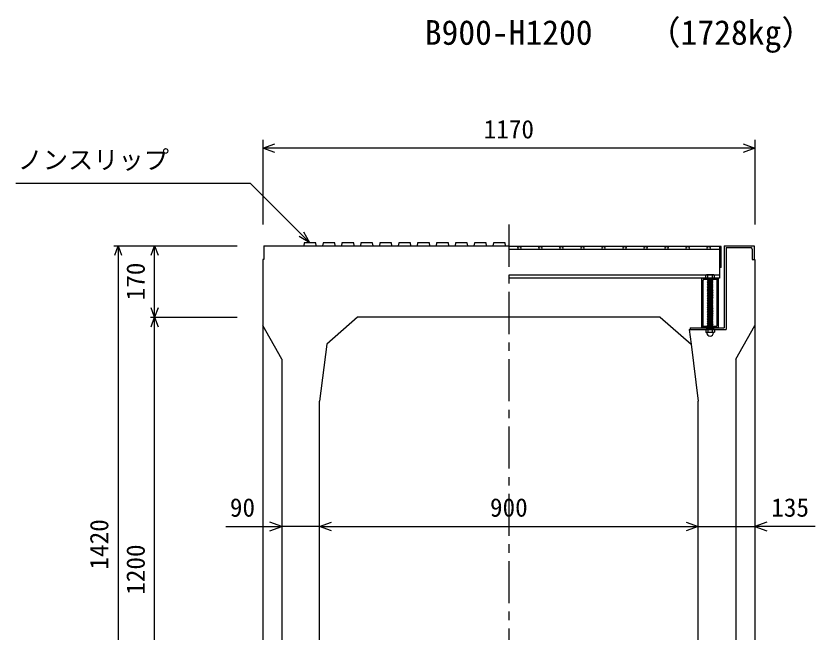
# Model space of a CAD drawing. Units: millimetres, scale not verified. Extents: x -16800 to 16800, y -5940 to 5940.
# Drawn here: x 2028 to 3928, y -1545 to -81 of the extents above; entities that cross this region are included whole.
import ezdxf
from ezdxf.enums import TextEntityAlignment as Align

# ---------------------------------------------------------------- set-up
doc = ezdxf.new("R2010")
doc.units = ezdxf.units.MM
doc.header["$LTSCALE"] = 20
doc.linetypes.add('CHAIN1', pattern=[8, 5, -1, 1, -1])
doc.linetypes.add('DOTTED', pattern=[1.75, 0.25, -1.5])
for name, color, linetype, lineweight in [('0-0_DIM', 7, 'Continuous', 25), ('0-2_HATCH', 6, 'Continuous', 25), ('0-5_OUTLINE', 3, 'Continuous', 25), ('0-6_TXT', 7, 'Continuous', 25)]:
    doc.layers.add(name, color=color, linetype=linetype, lineweight=lineweight)
doc.styles.add('ＭＳ ゴシック', font='')
doc.styles.get('ＭＳ ゴシック').set_extended_font_data('MS Gothic')

msp = doc.modelspace()

# ---------------------------------------------------------------- linework, layer by layer
at = {"layer": '0-0_DIM'}
for p, q in [((2615, -374.92), (2615, -576.66)), ((3785, -374.92), (3785, -576.66)), ((3785, -394.92), (2615, -394.92)), ((2027.9, -477.95), (2584.79, -477.95)), ((2727, -620.16), (2584.79, -477.95)), ((2727, -620.16), (2701.02, -605.16)), ((2727, -620.16), (2712, -594.18)), ((2260.8, -626.66), (2554.13, -626.66)), ((2270.8, -626.66), (2270.8, -2046.66)), ((2357.46, -796.66), (2357.46, -626.66)), ((2347.46, -796.66), (2554.13, -796.66)), ((2357.46, -1996.66), (2357.46, -796.66)), ((2527.16, -1294.21), (2660, -1294.21)), ((2750, -1294.21), (2660, -1294.21)), ((2750, -1294.21), (3650, -1294.21)), ((3650, -1294.21), (3785, -1294.21)), ((3927.92, -1294.21), (3785, -1294.21))]:
    msp.add_line(p, q, dxfattribs=at)
at = {"layer": '0-0_DIM', "linetype": 'CHAIN1'}
msp.add_line((3200, -576.66), (3200, -2396.66), dxfattribs=at)
at = {"layer": '0-0_DIM'}
for points in [[(2643.23, -405.18), (2615.04, -394.92), (2643.23, -384.66)], [(3756.85, -384.66), (3785.04, -394.92), (3756.85, -405.18)], [(2262.59, -649.21), (2270.8, -626.66), (2279.01, -649.21)], [(2349.26, -649.21), (2357.46, -626.66), (2365.67, -649.21)], [(2365.67, -774.11), (2357.46, -796.66), (2349.26, -774.11)], [(2349.26, -819.21), (2357.46, -796.66), (2365.67, -819.21)], [(2631.81, -1304.47), (2660, -1294.21), (2631.81, -1283.95)], [(2778.19, -1304.47), (2750, -1294.21), (2778.19, -1283.95)], [(3621.81, -1283.95), (3650, -1294.21), (3621.81, -1304.47)], [(3813.19, -1283.95), (3785, -1294.21), (3813.19, -1304.47)]]:
    msp.add_lwpolyline(points, dxfattribs=at)
at = {"layer": '0-2_HATCH'}
for p, q in [((3712, -626.66), (3712, -821.64)), ((3705, -628.64), (3200, -628.64)), ((3700.5, -635.64), (3200, -635.64)), ((3700.5, -628.64), (3700.5, -703.64)), ((3705, -678.64), (3705, -628.64)), ((3716.5, -631.16), (3716.5, -826.14)), ((3716.5, -631.16), (3775, -631.16)), ((3705, -678.64), (3700.5, -678.64)), ((3669.32, -696.64), (3200, -696.64)), ((3670, -696.14), (3668, -697.64)), ((3668, -703.64), (3668, -697.64)), ((3668.33, -697.36), (3670, -696.14)), ((3687, -696.14), (3670, -696.14)), ((3673, -703.64), (3673, -697.64)), ((3684, -703.64), (3684, -697.64)), ((3688.68, -697.36), (3687, -696.14)), ((3700.5, -696.64), (3687.68, -696.64)), ((3689, -703.64), (3689, -697.64)), ((3700.5, -703.64), (3200, -703.64)), ((3658.5, -821.64), (3658.5, -705.64)), ((3698.5, -703.64), (3660.5, -703.64)), ((3661.7, -818.44), (3661.7, -708.84)), ((3698.5, -706.84), (3663.7, -706.84)), ((3689, -703.64), (3668, -703.64)), ((3672, -703.64), (3685, -703.64)), ((3672, -704.64), (3673, -703.64)), ((3673, -705.64), (3672, -704.64)), ((3672, -706.64), (3673, -705.64)), ((3673, -707.64), (3672, -706.64)), ((3672, -708.64), (3673, -707.64)), ((3685, -707.64), (3672, -708.64)), ((3673, -709.64), (3672, -708.64)), ((3672, -710.64), (3673, -709.64)), ((3685, -709.64), (3672, -710.64)), ((3673, -711.64), (3672, -710.64)), ((3672, -712.64), (3673, -711.64)), ((3685, -711.64), (3672, -712.64)), ((3673, -713.64), (3672, -712.64)), ((3672, -714.64), (3673, -713.64)), ((3685, -713.64), (3672, -714.64)), ((3673, -715.64), (3672, -714.64)), ((3685, -715.64), (3672, -716.64)), ((3672, -716.64), (3673, -715.64)), ((3685, -717.64), (3672, -718.64)), ((3673, -719.64), (3672, -718.64)), ((3685, -719.64), (3672, -720.64)), ((3672, -720.64), (3673, -719.64)), ((3673, -721.64), (3672, -720.64)), ((3685, -721.64), (3672, -722.64)), ((3672, -722.64), (3673, -721.64)), ((3684, -704.64), (3685, -703.64)), ((3685, -705.64), (3684, -704.64)), ((3684, -708.64), (3685, -707.64)), ((3685, -709.64), (3684, -708.64)), ((3684, -710.64), (3685, -709.64)), ((3685, -711.64), (3684, -710.64)), ((3684, -712.64), (3685, -711.64)), ((3685, -713.64), (3684, -712.64)), ((3684, -716.64), (3685, -715.64)), ((3685, -717.64), (3684, -716.64)), ((3684, -718.64), (3685, -717.64)), ((3685, -719.64), (3684, -718.64)), ((3684, -720.64), (3685, -719.64)), ((3684, -720.64), (3685, -721.64)), ((3684, -722.64), (3685, -721.64)), ((3695.3, -816.44), (3695.3, -706.84)), ((3698.5, -819.64), (3698.5, -703.64)), ((3673, -723.64), (3672, -722.64)), ((3685, -723.64), (3672, -724.64)), ((3672, -724.64), (3673, -723.64)), ((3673, -725.64), (3672, -724.64)), ((3685, -725.64), (3672, -726.64)), ((3672, -726.64), (3673, -725.64)), ((3673, -727.64), (3672, -726.64)), ((3685, -727.64), (3672, -728.64)), ((3672, -728.64), (3673, -727.64)), ((3673, -729.64), (3672, -728.64)), ((3685, -729.64), (3672, -730.64)), ((3672, -730.64), (3673, -729.64)), ((3673, -731.64), (3672, -730.64)), ((3685, -731.64), (3672, -732.64)), ((3672, -732.64), (3673, -731.64)), ((3673, -733.64), (3672, -732.64)), ((3685, -733.64), (3672, -734.64)), ((3672, -734.64), (3673, -733.64)), ((3673, -735.64), (3672, -734.64)), ((3685, -735.64), (3672, -736.64)), ((3672, -736.64), (3673, -735.64)), ((3673, -737.64), (3672, -736.64)), ((3685, -737.64), (3672, -738.64)), ((3672, -738.64), (3673, -737.64)), ((3673, -739.63), (3672, -738.64)), ((3672, -740.63), (3673, -739.63)), ((3685, -739.64), (3672, -740.64)), ((3673, -741.63), (3672, -740.63)), ((3684, -722.64), (3685, -723.64)), ((3684, -724.64), (3685, -723.64)), ((3684, -724.64), (3685, -725.64)), ((3684, -726.64), (3685, -725.64)), ((3684, -726.64), (3685, -727.64)), ((3684, -728.64), (3685, -727.64)), ((3684, -728.64), (3685, -729.64)), ((3684, -730.64), (3685, -729.64)), ((3684, -730.64), (3685, -731.64)), ((3684, -732.64), (3685, -731.64)), ((3684, -732.64), (3685, -733.64)), ((3684, -734.64), (3685, -733.64)), ((3684, -734.64), (3685, -735.64)), ((3684, -736.64), (3685, -735.64)), ((3684, -736.64), (3685, -737.64)), ((3684, -738.64), (3685, -737.64)), ((3684, -738.64), (3685, -739.64)), ((3684, -740.64), (3685, -739.64)), ((3684, -740.64), (3685, -741.64)), ((3685, -741.63), (3672, -742.63)), ((3672, -742.63), (3673, -741.63)), ((3673, -743.63), (3672, -742.63)), ((3685, -743.63), (3672, -744.63)), ((3672, -744.63), (3673, -743.63)), ((3673, -745.63), (3672, -744.63)), ((3685, -745.64), (3672, -746.64)), ((3672, -746.64), (3673, -745.64)), ((3673, -747.64), (3672, -746.64)), ((3685.01, -747.64), (3672.01, -748.64)), ((3672.01, -748.64), (3673.01, -747.64)), ((3673.01, -749.64), (3672.01, -748.64)), ((3685.01, -749.64), (3672.01, -750.64)), ((3672.01, -750.64), (3673.01, -749.64)), ((3673.01, -751.64), (3672.01, -750.64)), ((3685.01, -751.64), (3672.01, -752.64)), ((3672.01, -752.64), (3673.01, -751.64)), ((3673.01, -753.64), (3672.01, -752.64)), ((3685.01, -753.64), (3672.01, -754.64)), ((3672.01, -754.64), (3673.01, -753.64)), ((3673.01, -755.64), (3672.01, -754.64)), ((3685.01, -755.65), (3672.01, -756.65)), ((3672.01, -756.65), (3673.01, -755.65)), ((3673.01, -757.65), (3672.01, -756.65)), ((3685.02, -757.65), (3672.02, -758.65)), ((3672.02, -758.65), (3673.02, -757.65)), ((3673.02, -759.65), (3672.02, -758.65)), ((3685.02, -759.65), (3672.02, -760.65)), ((3672.02, -760.65), (3673.02, -759.65)), ((3684, -742.63), (3685, -741.63)), ((3684, -742.63), (3685, -743.64)), ((3684, -744.63), (3685, -743.63)), ((3684, -744.63), (3685, -745.64)), ((3684, -746.64), (3685, -745.64)), ((3684, -746.64), (3685.01, -747.64)), ((3684.01, -748.64), (3685.01, -747.64)), ((3684.01, -748.64), (3685.01, -749.64)), ((3684.01, -750.64), (3685.01, -749.64)), ((3684.01, -750.64), (3685.01, -751.64)), ((3684.01, -752.64), (3685.01, -751.64)), ((3684.01, -752.64), (3685.01, -753.64)), ((3684.01, -754.64), (3685.01, -753.64)), ((3684.01, -754.64), (3685.01, -755.65)), ((3684.01, -756.65), (3685.01, -755.65)), ((3684.01, -756.65), (3685.02, -757.65)), ((3684.02, -758.65), (3685.02, -757.65)), ((3684.02, -758.65), (3685.02, -759.65)), ((3684.02, -760.65), (3685.02, -759.65)), ((3685.01, -761.64), (3672.01, -762.64)), ((3672.01, -762.64), (3673.01, -761.64)), ((3673.01, -763.64), (3672.01, -762.64)), ((3685.01, -763.64), (3672.01, -764.64)), ((3672.01, -764.64), (3673.01, -763.64)), ((3673.01, -765.64), (3672.01, -764.64)), ((3685.01, -765.64), (3672.01, -766.64)), ((3672.01, -766.64), (3673.01, -765.64)), ((3673.01, -767.64), (3672.01, -766.64)), ((3673.02, -761.65), (3672.02, -760.65)), ((3685.02, -767.65), (3672.02, -768.65)), ((3672.02, -768.65), (3673.02, -767.65)), ((3673.02, -769.65), (3672.02, -768.65)), ((3685.02, -769.65), (3672.02, -770.65)), ((3672.02, -770.65), (3673.02, -769.65)), ((3673.02, -771.65), (3672.02, -770.65)), ((3685.02, -771.65), (3672.02, -772.65)), ((3672.02, -772.65), (3673.02, -771.65)), ((3673.02, -773.65), (3672.02, -772.65)), ((3685.02, -773.65), (3672.02, -774.65)), ((3672.02, -774.65), (3673.02, -773.65)), ((3673.02, -775.65), (3672.02, -774.65)), ((3685.03, -775.65), (3672.03, -776.65)), ((3672.03, -776.65), (3673.03, -775.65)), ((3673.03, -777.65), (3672.03, -776.65)), ((3685.03, -777.66), (3672.03, -778.66)), ((3672.03, -778.66), (3673.03, -777.66)), ((3673.03, -779.66), (3672.03, -778.66)), ((3684.01, -762.64), (3685.01, -761.64)), ((3684.01, -762.64), (3685.01, -763.65)), ((3684.01, -764.64), (3685.01, -763.64)), ((3684.01, -764.64), (3685.01, -765.65)), ((3684.01, -766.65), (3685.01, -765.65)), ((3684.01, -766.65), (3685.02, -767.65)), ((3684.02, -760.65), (3685.02, -761.65)), ((3684.02, -768.65), (3685.02, -767.65)), ((3684.02, -768.65), (3685.02, -769.65)), ((3684.02, -770.65), (3685.02, -769.65)), ((3684.02, -770.65), (3685.02, -771.65)), ((3684.02, -772.65), (3685.02, -771.65)), ((3684.02, -772.65), (3685.02, -773.65)), ((3684.02, -774.65), (3685.02, -773.65)), ((3684.02, -774.65), (3685.03, -775.66)), ((3684.03, -776.66), (3685.03, -775.66)), ((3684.03, -776.66), (3685.03, -777.66)), ((3684.03, -778.66), (3685.03, -777.66)), ((3684.03, -778.66), (3685.03, -779.66)), ((3685.03, -779.66), (3672.03, -780.66)), ((3672.03, -780.66), (3673.03, -779.66)), ((3673.03, -781.66), (3672.03, -780.66)), ((3685.03, -781.66), (3672.03, -782.66)), ((3672.03, -782.66), (3673.03, -781.66)), ((3673.03, -783.66), (3672.03, -782.66)), ((3685.04, -783.66), (3672.04, -784.66)), ((3672.04, -784.66), (3673.04, -783.66)), ((3673.04, -785.66), (3672.04, -784.66)), ((3672.04, -786.66), (3673.04, -785.66)), ((3685.04, -785.67), (3672.04, -786.67)), ((3673.04, -787.66), (3672.04, -786.67)), ((3685.04, -787.67), (3672.04, -788.67)), ((3672.04, -788.67), (3673.04, -787.67)), ((3673.04, -789.67), (3672.04, -788.67)), ((3685.04, -789.67), (3672.04, -790.67)), ((3672.04, -790.67), (3673.04, -789.67)), ((3673.04, -791.67), (3672.04, -790.67)), ((3685.05, -791.67), (3672.05, -792.67)), ((3672.05, -792.67), (3673.05, -791.67)), ((3673.05, -793.67), (3672.05, -792.67)), ((3685.05, -793.67), (3672.05, -794.67)), ((3672.05, -794.67), (3673.05, -793.67)), ((3673.05, -795.67), (3672.05, -794.67)), ((3672.05, -796.67), (3673.05, -795.67)), ((3685.05, -795.68), (3672.05, -796.68)), ((3673.05, -797.68), (3672.05, -796.68)), ((3685.05, -797.68), (3672.05, -798.68)), ((3672.05, -798.68), (3673.05, -797.68)), ((3684.03, -780.66), (3685.03, -779.66)), ((3684.03, -780.66), (3685.03, -781.66)), ((3684.03, -782.66), (3685.03, -781.66)), ((3684.03, -782.66), (3685.04, -783.66)), ((3684.04, -784.66), (3685.04, -783.66)), ((3684.04, -784.66), (3685.04, -785.67)), ((3684.04, -786.67), (3685.04, -785.67)), ((3684.04, -786.67), (3685.04, -787.67)), ((3684.04, -788.67), (3685.04, -787.67)), ((3684.04, -788.67), (3685.04, -789.67)), ((3684.04, -790.67), (3685.04, -789.67)), ((3684.04, -790.67), (3685.05, -791.67)), ((3684.05, -792.67), (3685.05, -791.67)), ((3684.05, -792.67), (3685.05, -793.67)), ((3684.05, -794.67), (3685.05, -793.67)), ((3684.05, -794.67), (3685.05, -795.68)), ((3684.05, -796.68), (3685.05, -795.68)), ((3684.05, -796.68), (3685.05, -797.68)), ((3684.05, -798.68), (3685.05, -797.68)), ((3673.05, -799.68), (3672.05, -798.68)), ((3685.06, -799.68), (3672.06, -800.68)), ((3672.06, -800.68), (3673.06, -799.68)), ((3673.06, -801.68), (3672.06, -800.68)), ((3685.06, -801.68), (3672.06, -802.68)), ((3672.06, -802.68), (3673.06, -801.68)), ((3673.06, -803.68), (3672.06, -802.68)), ((3685.06, -803.68), (3672.06, -804.68)), ((3672.06, -804.68), (3673.06, -803.68)), ((3673.06, -805.68), (3672.06, -804.68)), ((3685.06, -805.69), (3672.06, -806.69)), ((3672.06, -806.69), (3673.06, -805.69)), ((3673.06, -807.69), (3672.06, -806.69)), ((3685.07, -807.69), (3672.07, -808.69)), ((3672.07, -808.69), (3673.07, -807.69)), ((3673.07, -809.69), (3672.07, -808.69)), ((3685.07, -809.69), (3672.07, -810.69)), ((3672.07, -810.69), (3673.07, -809.69)), ((3673.07, -811.69), (3672.07, -810.69)), ((3685.07, -811.69), (3672.07, -812.69)), ((3672.07, -812.69), (3673.07, -811.69)), ((3673.07, -813.69), (3672.07, -812.69)), ((3685.07, -813.69), (3672.07, -814.69)), ((3672.07, -814.69), (3673.07, -813.69)), ((3673.07, -815.69), (3672.07, -814.69)), ((3685.07, -815.69), (3672.07, -816.69)), ((3672.07, -816.69), (3673.07, -815.69)), ((3673.07, -817.69), (3672.07, -816.69)), ((3684.05, -798.68), (3685.06, -799.68)), ((3684.06, -800.68), (3685.06, -799.68)), ((3684.06, -800.68), (3685.06, -801.68)), ((3684.06, -802.68), (3685.06, -801.68)), ((3684.06, -802.68), (3685.06, -803.68)), ((3684.06, -804.68), (3685.06, -803.68)), ((3684.06, -804.68), (3685.06, -805.69)), ((3684.06, -806.69), (3685.06, -805.69)), ((3684.06, -806.69), (3685.07, -807.69)), ((3684.07, -808.69), (3685.07, -807.69)), ((3684.07, -808.69), (3685.07, -809.69)), ((3684.07, -810.69), (3685.07, -809.69)), ((3684.07, -810.69), (3685.07, -811.69)), ((3684.07, -812.69), (3685.07, -811.69)), ((3684.07, -812.69), (3685.07, -813.69)), ((3684.07, -814.69), (3685.07, -813.69)), ((3684.07, -814.69), (3685.08, -815.7)), ((3684.07, -816.69), (3685.07, -815.69)), ((3684.07, -816.69), (3685.08, -817.7)), ((3628.68, -826.14), (3716.5, -826.14)), ((3628.81, -826.14), (3633.05, -861.15)), ((3631, -821.64), (3712, -821.64)), ((3631, -821.64), (3631, -826.14)), ((3693.3, -818.44), (3658.5, -818.44)), ((3696.5, -821.64), (3658.5, -821.64)), ((3669.16, -826.14), (3668.3, -826.79)), ((3668.3, -826.79), (3668.3, -831.97)), ((3669.99, -832.94), (3668.3, -831.97)), ((3687.84, -826.14), (3669.16, -826.14)), ((3669.99, -833.26), (3669.99, -832.94)), ((3687.01, -832.94), (3669.99, -832.94)), ((3687.01, -833.26), (3669.99, -833.26)), ((3685.07, -817.69), (3672.07, -818.69)), ((3672.07, -818.69), (3673.07, -817.69)), ((3673.07, -819.69), (3672.07, -818.69)), ((3672.07, -820.69), (3673.07, -819.69)), ((3673.07, -821.69), (3672.07, -820.69)), ((3672.07, -822.69), (3673.07, -821.69)), ((3673.07, -823.69), (3672.07, -822.69)), ((3672.07, -824.69), (3673.07, -823.69)), ((3673.07, -825.69), (3672.07, -824.69)), ((3672.63, -826.14), (3673.07, -825.69)), ((3673.4, -826.78), (3673.4, -831.97)), ((3683.6, -826.79), (3683.6, -831.97)), ((3684.07, -818.69), (3685.07, -817.69)), ((3684.07, -818.69), (3685.08, -819.7)), ((3684.07, -820.69), (3685.07, -819.69)), ((3684.07, -820.69), (3685.08, -821.7)), ((3684.07, -822.69), (3685.07, -821.69)), ((3684.07, -822.69), (3685.08, -823.7)), ((3684.07, -824.69), (3685.07, -823.69)), ((3684.07, -824.69), (3685.08, -825.7)), ((3684.63, -826.14), (3685.07, -825.69)), ((3687.01, -832.94), (3688.71, -831.97)), ((3687.01, -833.26), (3687.01, -832.94)), ((3687.84, -826.14), (3688.71, -826.79)), ((3688.71, -826.79), (3688.71, -831.97))]:
    msp.add_line(p, q, dxfattribs=at)
at = {"layer": '0-2_HATCH', "linetype": 'DOTTED'}
for p, q in [((3685, -703.64), (3672, -704.64)), ((3685, -705.64), (3672, -706.64)), ((3685.07, -819.69), (3672.07, -820.69)), ((3685.07, -821.69), (3672.07, -822.69)), ((3685.07, -823.69), (3672.07, -824.69)), ((3672.63, -826.14), (3684.63, -826.14)), ((3685.07, -825.69), (3679.32, -826.14))]:
    msp.add_line(p, q, dxfattribs=at)
at = {"layer": '0-2_HATCH'}
for points in [[(2742, -626.66), (2741, -620.16), (2713, -620.16), (2712, -626.66)], [(2787, -626.66), (2786, -620.16), (2758, -620.16), (2757, -626.66)], [(2832, -626.66), (2831, -620.16), (2803, -620.16), (2802, -626.66)], [(2877, -626.66), (2876, -620.16), (2848, -620.16), (2847, -626.66)], [(2922, -626.66), (2921, -620.16), (2893, -620.16), (2892, -626.66)], [(2967, -626.66), (2966, -620.16), (2938, -620.16), (2937, -626.66)], [(3012, -626.66), (3011, -620.16), (2983, -620.16), (2982, -626.66)], [(3057, -626.66), (3056, -620.16), (3028, -620.16), (3027, -626.66)], [(3102, -626.66), (3101, -620.16), (3073, -620.16), (3072, -626.66)], [(3147, -626.66), (3146, -620.16), (3118, -620.16), (3117, -626.66)], [(3192, -626.66), (3191, -620.16), (3163, -620.16), (3162, -626.66)], [(3778.5, -634.66), (3778.5, -659.66), (3783, -659.66)], [(3672, -718.64), (3673, -717.64), (3672, -716.64)], [(3685, -707.64), (3684, -706.64), (3685, -705.64)], [(3685, -715.64), (3684, -714.64), (3685, -713.64)]]:
    msp.add_lwpolyline(points, dxfattribs=at)
for centre in [(3225, -632.14), (3275, -632.14), (3325, -632.14), (3375, -632.14), (3425, -632.14), (3475, -632.14), (3525, -632.14), (3575, -632.14), (3625, -632.14), (3675, -632.14)]:
    msp.add_circle(centre, 3.5, dxfattribs=at)
for centre, radius, start, end in [((3775, -634.66), 3.5, 0, 90), ((3670.5, -700.26), 3.62, 46.39563, 133.60437), ((3678.5, -712.26), 15.62, 69.39075, 110.60925), ((3686.5, -700.26), 3.62, 46.39563, 133.60437), ((3660.5, -705.64), 2, 90, 180), ((3663.7, -708.84), 2, 90, 180), ((3693.3, -816.44), 2, 270, 0), ((3670.85, -831.48), 5.35, 61.49832, 118.50684), ((3670.85, -827.27), 5.35, 241.49843, 298.50089), ((3678.5, -833.26), 8.19, 180, 359.99995), ((3678.5, -846.55), 20.42, 75.52621, 104.47362), ((3678.5, -812.2), 20.42, 255.52638, 284.47374), ((3686.15, -831.48), 5.35, 61.49231, 118.50169), ((3686.15, -827.27), 5.35, 241.49989, 298.5), ((3696.5, -819.64), 2, 270, 0)]:
    msp.add_arc(centre, radius, start, end, dxfattribs=at)
at = {"layer": '0-5_OUTLINE'}
for p, q in [((2617, -626.66), (3200, -626.66)), ((2617, -626.66), (2617, -659.66)), ((3712, -626.66), (3783, -626.66)), ((3783, -626.66), (3783, -659.66)), ((2615, -659.66), (2615, -2046.66)), ((2617, -659.66), (2615, -659.66)), ((3783, -659.66), (3785, -659.66)), ((3785, -659.66), (3785, -2046.66)), ((3560, -796.66), (2840, -796.66)), ((3560, -796.66), (3633.06, -861.16)), ((2660, -896.66), (2615, -816.66)), ((3740, -896.66), (3785, -816.66)), ((3633.06, -861.16), (3650, -996.66)), ((2660, -896.66), (2660, -2046.66)), ((3740, -896.66), (3740, -2046.66)), ((2750, -2046.66), (2750, -996.66)), ((3650, -2046.66), (3650, -996.66))]:
    msp.add_line(p, q, dxfattribs=at)
msp.add_lwpolyline([(2840, -796.66), (2766.94, -861.16), (2750, -996.66)], dxfattribs=at)

# ---------------------------------------------------------------- texts
at = {"layer": '0-0_DIM', "style": 'ＭＳ ゴシック'}
for s, p in [('1170', (3140, -384.92)), ('ノンスリップ', (2031.75, -457.77)), ('90', (2536.57, -1284.21)), ('900', (3155, -1284.21)), ('135', (3823.86, -1284.21))]:
    msp.add_text(s, height=43.99, dxfattribs=at).set_placement(p, align=Align.BOTTOM_LEFT)
for s, p in [('170', (2347.46, -756.66)), ('1420', (2260.8, -1396.66)), ('1200', (2347.46, -1456.66))]:
    msp.add_text(s, height=43.99, rotation=90, dxfattribs=at).set_placement(p, align=Align.BOTTOM_LEFT)
at = {"layer": '0-6_TXT', "style": 'ＭＳ ゴシック'}
for s, p in [('B900-H1200', (3000, -166.66)), ('（1728kg）', (3528.37, -166.66))]:
    msp.add_text(s, height=58.65, dxfattribs=at).set_placement(p, align=Align.BOTTOM_LEFT)

doc.saveas('drawing.dxf')
